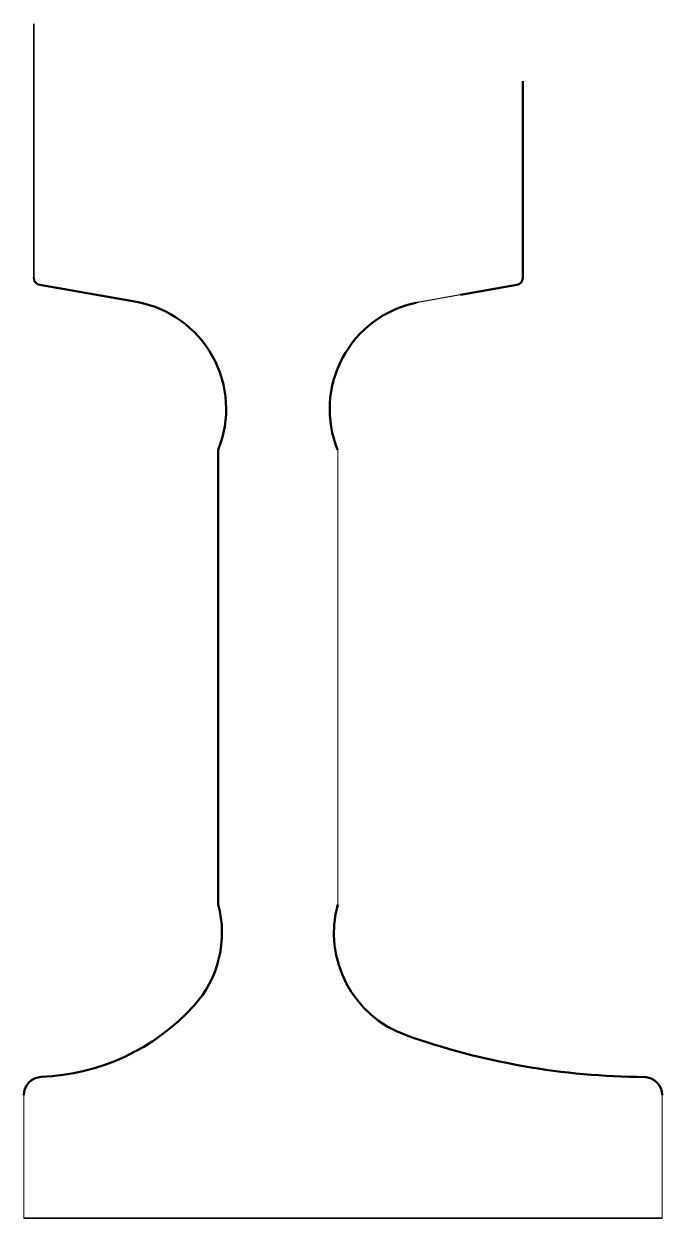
# Model space of a CAD drawing. Header units: millimetres. Extents: x 2966 to 3142, y 1377 to 1706.
import ezdxf

# ---------------------------------------------------------------- set-up
doc = ezdxf.new("R2010")
doc.units = ezdxf.units.MM
doc.layers.add('2粗实线', color=7, linetype='Continuous', lineweight=50)
doc.layers.add('5剖面线', color=4, linetype='Continuous', lineweight=20)

msp = doc.modelspace()

# ---------------------------------------------------------------- linework, layer by layer
at = {"layer": '2粗实线', "color": 0, "lineweight": 35}
for p, q in [((2968.76, 1636.34), (2968.76, 1706.47)), ((2966.01, 1376.67), (3142.26, 1376.67))]:
    msp.add_line(p, q, dxfattribs=at)
at = {"layer": '2粗实线'}
for p, q in [((3103.76, 1690.68), (3103.76, 1636.34)), ((2970.41, 1634.38), (2997.07, 1629.67)), ((3102.1, 1634.38), (3086.55, 1631.63))]:
    msp.add_line(p, q, dxfattribs=at)
at = {"layer": '2粗实线', "lineweight": -3}
msp.add_line((3086.55, 1631.63), (3075.26, 1629.64), dxfattribs=at)
at = {"layer": '2粗实线', "color": 4}
msp.add_line((3019.66, 1588.85), (3019.66, 1463.32), dxfattribs=at)
at = {"layer": '2粗实线', "color": 2}
for centre, radius, start, end in [((2970.76, 1636.34), 2, 180, 260), ((2990.71, 1455.45), 30, 317.7616, 15.2036), ((3138.54, 1615.63), 200, 250.434, 269.6418)]:
    msp.add_arc(centre, radius, start, end, dxfattribs=at)
at = {"layer": '2粗实线'}
for centre, radius, start, end in [((3101.76, 1636.34), 2, 280, 0), ((2971.01, 1410.66), 5, 92.2136, 180)]:
    msp.add_arc(centre, radius, start, end, dxfattribs=at)
at = {"layer": '2粗实线', "color": 1}
for centre, radius, start, end in [((2991.86, 1600.13), 30, 337.9065, 80), ((3080.46, 1600.1), 30, 101.8467, 202.0342), ((3081.61, 1455.45), 30, 164.7964, 250.434), ((2968.5, 1475.62), 60, 272.2136, 317.7616), ((3137.26, 1410.64), 5, 0, 89.6418)]:
    msp.add_arc(centre, radius, start, end, dxfattribs=at)
at = {"layer": '2粗实线', "lineweight": -3}
msp.add_arc((3080.46, 1600.1), 30, 100, 101.8467, dxfattribs=at)
at = {"layer": '5剖面线'}
for p, q in [((3052.66, 1588.84), (3052.66, 1463.32)), ((2966.01, 1410.66), (2966.01, 1376.67)), ((3142.26, 1410.64), (3142.26, 1376.67))]:
    msp.add_line(p, q, dxfattribs=at)

doc.saveas('drawing.dxf')
